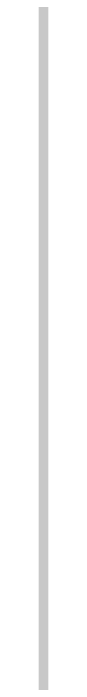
# Model space of a CAD drawing. Header units: millimetres. Extents: x 0 to 172, y 0 to 138.
# Drawn here: x 170.36 to 170.61, y 15.02 to 32.89 of the extents above; entities that cross this region are included whole.
import ezdxf

# ---------------------------------------------------------------- set-up
doc = ezdxf.new("R2010")
doc.units = ezdxf.units.MM
doc.layers.add('Mechanical1', color=6, linetype='Continuous')

msp = doc.modelspace()

# ---------------------------------------------------------------- linework, layer by layer
at = {"layer": 'Mechanical1', "const_width": 0.254}
msp.add_lwpolyline([(170.4848, 1.016e-05), (170.4848, 51.69663523999999)], dxfattribs=at)

doc.saveas('drawing.dxf')
